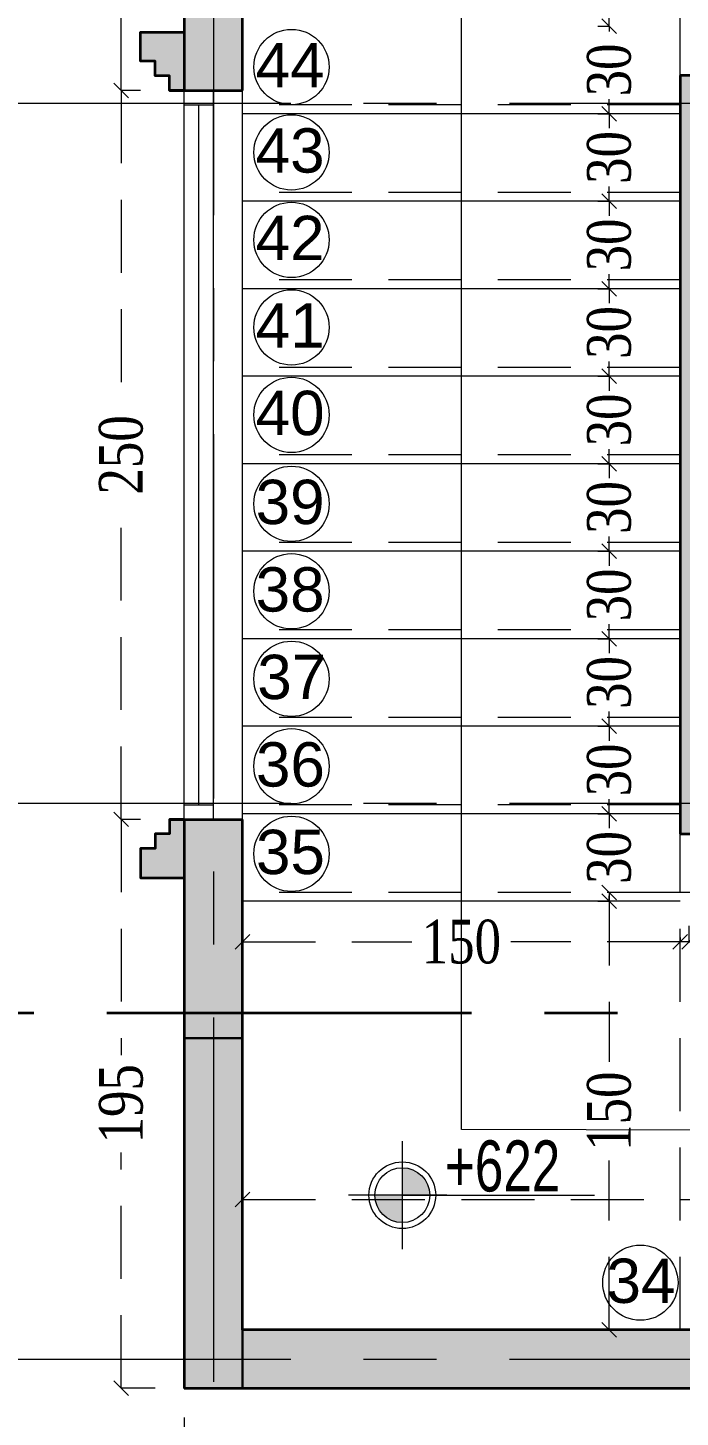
# Model space of a CAD drawing. Header units: inches. Extents: x -114 to 635, y -137 to 57.
# Drawn here: x 154.973 to 157.209, y 17.48 to 22.244 of the extents above; entities that cross this region are included whole.
import ezdxf
from ezdxf.enums import TextEntityAlignment as Align

# ---------------------------------------------------------------- set-up
doc = ezdxf.new("R2010")
doc.units = ezdxf.units.IN
doc.header["$MEASUREMENT"] = 0
doc.header["$PDMODE"] = 98
for name, pattern in [('( Hidden )', [0.375, 0.25, -0.125]), ('CENTER', [2, 1.25, -0.25, 0.25, -0.25]), ('CENTERX2', [4, 2.5, -0.5, 0.5, -0.5]), ('DASHED2', [0.375, 0.25, -0.125]), ('VILLA AXIS$0$CENTER', [2, 1.25, -0.25, 0.25, -0.25])]:
    doc.linetypes.add(name, pattern=pattern)
doc.layers.get('0').update_dxf_attribs({"lineweight": 5})
doc.layers.get('Defpoints').update_dxf_attribs({"lineweight": 5})
for name, color, linetype, lineweight in [('A-SECTION LINE', 230, 'Continuous', 35), ('A-text', 111, 'Continuous', 5), ('COLUMNS HATCH', 1, 'Continuous', 5), ('DETAILS DIMENSION', 15, 'Continuous', 5), ('E-AX', 9, '( Hidden )', 0), ('HATCH', 15, 'Continuous', 0), ('LEVEL SYMBOL', 8, 'Continuous', 5), ('PROPOSED COLUMNS', 6, 'Continuous', 30), ('STAIR', 1, 'Continuous', 5), ('WALL PROPOSED', 7, 'Continuous', 30), ('WINDOWS', 5, 'Continuous', 5)]:
    doc.layers.add(name, color=color, linetype=linetype, lineweight=lineweight)
doc.layers.add('AXIES', color=7, linetype='CENTER', lineweight=0, true_color=0x949596)
doc.styles.add('002-F.FLOOR PLAN$0$xref plans$0$ATTRIBUTE', font='BKANT.TTF')
doc.styles.add('GROUND FLOOR XREF - option 3$0$STYLE1', font='arial.ttf', dxfattribs={"height": 30})
doc.styles.add('ST', font='times.ttf', dxfattribs={"width": 0.8})
doc.dimstyles.new('RASH PLAN', dxfattribs={"dimtxt": 0.15, "dimasz": 0.05, "dimexe": 0, "dimexo": 0.1, "dimgap": 0.05, "dimtad": 0, "dimdec": 0, "dimlfac": 100, "dimzin": 0, "dimdsep": 46, "dimtxsty": 'ST', "dimblk": 'OBLIQUE', "dimcen": 0.09, "dimclrd": 200, "dimclre": 6, "dimclrt": 1, "dimadec": 0, "dimazin": 0, "dimtfac": 1, "dimtdec": 0, "dimtmove": 1, "dimatfit": 3, "dimldrblk": 'OBLIQUE', "dimfxl": 0, "dimtolj": 1, "dimtzin": 0, "dimlwd": -1, "dimlwe": -1, "dimarcsym": 0})

# ---------------------------------------------------------------- blocks, each defined once
blk = doc.blocks.new('_Oblique')
at = {"color": 0, "lineweight": -2}
blk.add_line((-0.5, -0.5), (0.5, 0.5), dxfattribs=at)
blk = doc.blocks.new('*D634')
at = {"layer": 'Defpoints', "color": 0, "transparency": 16777216}
for p in [(155.2923, 19.5299), (155.4588, 19.5299), (155.5088, 17.5794)]:
    blk.add_point(p, dxfattribs=at)
at = {"layer": 'DETAILS DIMENSION', "color": 6, "transparency": 16777216}
for p, q in [((155.3588, 19.5299), (155.2923, 19.5299)), ((155.4088, 17.5794), (155.2923, 17.5794))]:
    blk.add_line(p, q, dxfattribs=at)
at = {"layer": 'DETAILS DIMENSION', "color": 200, "linetype": 'DASHED2', "transparency": 16777216}
for p, q in [((155.2923, 19.5299), (155.2923, 18.7213)), ((155.2923, 17.5794), (155.2923, 18.388))]:
    blk.add_line(p, q, dxfattribs=at)
at = {"layer": 'DETAILS DIMENSION', "color": 200, "transparency": 16777216, "xscale": 0.05, "yscale": 0.05, "zscale": 0.05}
for p, rotation in [((155.2923, 19.5299), 90), ((155.2923, 17.5794), 270)]:
    blk.add_blockref('_Oblique', p, dxfattribs=dict(at, rotation=rotation))
at = {"layer": 'DETAILS DIMENSION', "color": 1, "transparency": 16777216, "insert": (155.2923, 18.5547), "char_height": 0.15, "attachment_point": 5, "rotation": 90, "style": 'ST'}
blk.add_mtext('\\A1;195', dxfattribs=at)
blk = doc.blocks.new('*D635')
at = {"layer": 'Defpoints', "color": 0, "transparency": 16777216}
for p in [(155.2923, 22.0291), (155.4588, 22.0291), (155.4588, 19.5299)]:
    blk.add_point(p, dxfattribs=at)
at = {"layer": 'DETAILS DIMENSION', "color": 6, "transparency": 16777216}
for p, q in [((155.3588, 22.0291), (155.2923, 22.0291)), ((155.3588, 19.5299), (155.2923, 19.5299))]:
    blk.add_line(p, q, dxfattribs=at)
at = {"layer": 'DETAILS DIMENSION', "color": 200, "linetype": 'DASHED2', "transparency": 16777216}
for p, q in [((155.2923, 22.0291), (155.2923, 20.9574)), ((155.2923, 19.5299), (155.2923, 20.6017))]:
    blk.add_line(p, q, dxfattribs=at)
at = {"layer": 'DETAILS DIMENSION', "color": 200, "transparency": 16777216, "xscale": 0.05, "yscale": 0.05, "zscale": 0.05}
for p, rotation in [((155.2923, 22.0291), 90), ((155.2923, 19.5299), 270)]:
    blk.add_blockref('_Oblique', p, dxfattribs=dict(at, rotation=rotation))
at = {"layer": 'DETAILS DIMENSION', "color": 1, "transparency": 16777216, "insert": (155.2923, 20.7795), "char_height": 0.15, "attachment_point": 5, "rotation": 90, "style": 'ST'}
blk.add_mtext('\\A1;250', dxfattribs=at)
blk = doc.blocks.new('*D636')
at = {"layer": 'Defpoints', "color": 0, "transparency": 16777216}
for p in [(155.2923, 23.9796), (155.5088, 23.9796), (155.4588, 22.0291)]:
    blk.add_point(p, dxfattribs=at)
at = {"layer": 'DETAILS DIMENSION', "color": 6, "transparency": 16777216}
for p, q in [((155.4088, 23.9796), (155.2923, 23.9796)), ((155.3588, 22.0291), (155.2923, 22.0291))]:
    blk.add_line(p, q, dxfattribs=at)
at = {"layer": 'DETAILS DIMENSION', "color": 200, "linetype": 'DASHED2', "transparency": 16777216}
for p, q in [((155.2923, 23.9796), (155.2923, 23.1711)), ((155.2923, 22.0291), (155.2923, 22.8377))]:
    blk.add_line(p, q, dxfattribs=at)
at = {"layer": 'DETAILS DIMENSION', "color": 200, "transparency": 16777216, "xscale": 0.05, "yscale": 0.05, "zscale": 0.05}
for p, rotation in [((155.2923, 23.9796), 90), ((155.2923, 22.0291), 270)]:
    blk.add_blockref('_Oblique', p, dxfattribs=dict(at, rotation=rotation))
at = {"layer": 'DETAILS DIMENSION', "color": 1, "transparency": 16777216, "insert": (155.2923, 23.0044), "char_height": 0.15, "attachment_point": 5, "rotation": 90, "style": 'ST'}
blk.add_mtext('\\A1;195', dxfattribs=at)
blk = doc.blocks.new('*D637')
at = {"layer": 'Defpoints', "color": 0, "transparency": 16777216}
for p in [(155.5088, 17.5794), (161.3082, 17.5794), (161.3082, 17.3334)]:
    blk.add_point(p, dxfattribs=at)
at = {"layer": 'DETAILS DIMENSION', "color": 6, "transparency": 16777216}
for p, q in [((155.5088, 17.4794), (155.5088, 17.3334)), ((161.3082, 17.4794), (161.3082, 17.3334))]:
    blk.add_line(p, q, dxfattribs=at)
at = {"layer": 'DETAILS DIMENSION', "color": 200, "linetype": 'DASHED2', "transparency": 16777216}
for p, q in [((155.5088, 17.3334), (158.233, 17.3334)), ((161.3082, 17.3334), (158.584, 17.3334))]:
    blk.add_line(p, q, dxfattribs=at)
at = {"layer": 'DETAILS DIMENSION', "color": 200, "transparency": 16777216, "xscale": 0.05, "yscale": 0.05, "zscale": 0.05, "rotation": 180}
blk.add_blockref('_Oblique', (155.5088, 17.3334), dxfattribs=at)
at = {"layer": 'DETAILS DIMENSION', "color": 200, "transparency": 16777216, "xscale": 0.05, "yscale": 0.05, "zscale": 0.05}
blk.add_blockref('_Oblique', (161.3082, 17.3334), dxfattribs=at)
at = {"layer": 'DETAILS DIMENSION', "color": 1, "transparency": 16777216, "insert": (158.4085, 17.3334), "char_height": 0.15, "attachment_point": 5, "style": 'ST'}
blk.add_mtext('\\A1;580', dxfattribs=at)
blk = doc.blocks.new('*D642')
at = {"layer": 'Defpoints', "color": 0, "transparency": 16777216}
for p in [(157.5388, 19.1097), (157.2388, 19.0644), (157.5388, 19.0644)]:
    blk.add_point(p, dxfattribs=at)
at = {"layer": 'DETAILS DIMENSION', "color": 6, "transparency": 16777216}
for p, q in [((157.2388, 19.1644), (157.2388, 19.1097)), ((157.5388, 19.1644), (157.5388, 19.1097))]:
    blk.add_line(p, q, dxfattribs=at)
at = {"layer": 'DETAILS DIMENSION', "color": 200, "linetype": 'DASHED2', "transparency": 16777216}
for p, q in [((157.2388, 19.1097), (157.1888, 19.1097)), ((157.2388, 19.1097), (157.2569, 19.1097)), ((157.5388, 19.1097), (157.5206, 19.1097)), ((157.5388, 19.1097), (157.5888, 19.1097))]:
    blk.add_line(p, q, dxfattribs=at)
at = {"layer": 'DETAILS DIMENSION', "color": 200, "transparency": 16777216, "xscale": 0.05, "yscale": 0.05, "zscale": 0.05}
blk.add_blockref('_Oblique', (157.2388, 19.1097), dxfattribs=at)
at = {"layer": 'DETAILS DIMENSION', "color": 200, "transparency": 16777216, "xscale": 0.05, "yscale": 0.05, "zscale": 0.05, "rotation": 180}
blk.add_blockref('_Oblique', (157.5388, 19.1097), dxfattribs=at)
at = {"layer": 'DETAILS DIMENSION', "color": 1, "transparency": 16777216, "insert": (157.3888, 19.1097), "char_height": 0.15, "attachment_point": 5, "style": 'ST'}
blk.add_mtext('\\A1;30', dxfattribs=at)
blk = doc.blocks.new('*D654')
at = {"layer": 'Defpoints', "color": 0, "transparency": 16777216}
for p in [(156.9654, 19.5492), (157.0269, 19.5492), (157.0269, 19.2492)]:
    blk.add_point(p, dxfattribs=at)
at = {"layer": 'DETAILS DIMENSION', "color": 200, "linetype": 'DASHED2', "transparency": 16777216}
for p, q in [((156.9654, 19.5492), (156.9654, 19.5992)), ((156.9654, 19.5492), (156.9654, 19.5311)), ((156.9654, 19.2492), (156.9654, 19.2674)), ((156.9654, 19.2492), (156.9654, 19.1992))]:
    blk.add_line(p, q, dxfattribs=at)
at = {"layer": 'DETAILS DIMENSION', "color": 6, "transparency": 16777216}
for p, q in [((156.9269, 19.5492), (156.9654, 19.5492)), ((156.9269, 19.2492), (156.9654, 19.2492))]:
    blk.add_line(p, q, dxfattribs=at)
at = {"layer": 'DETAILS DIMENSION', "color": 200, "transparency": 16777216, "xscale": 0.05, "yscale": 0.05, "zscale": 0.05}
for p, rotation in [((156.9654, 19.5492), 270), ((156.9654, 19.2492), 90)]:
    blk.add_blockref('_Oblique', p, dxfattribs=dict(at, rotation=rotation))
at = {"layer": 'DETAILS DIMENSION', "color": 1, "transparency": 16777216, "insert": (156.9654, 19.3992), "char_height": 0.15, "attachment_point": 5, "rotation": 90, "style": 'ST'}
blk.add_mtext('\\A1;30', dxfattribs=at)
blk = doc.blocks.new('*D655')
at = {"layer": 'Defpoints', "color": 0, "transparency": 16777216}
for p in [(156.9654, 19.8492), (157.0269, 19.8492), (157.0269, 19.5492)]:
    blk.add_point(p, dxfattribs=at)
at = {"layer": 'DETAILS DIMENSION', "color": 200, "linetype": 'DASHED2', "transparency": 16777216}
for p, q in [((156.9654, 19.8492), (156.9654, 19.8992)), ((156.9654, 19.8492), (156.9654, 19.8311)), ((156.9654, 19.5492), (156.9654, 19.5674)), ((156.9654, 19.5492), (156.9654, 19.4992))]:
    blk.add_line(p, q, dxfattribs=at)
at = {"layer": 'DETAILS DIMENSION', "color": 6, "transparency": 16777216}
for p, q in [((156.9269, 19.8492), (156.9654, 19.8492)), ((156.9269, 19.5492), (156.9654, 19.5492))]:
    blk.add_line(p, q, dxfattribs=at)
at = {"layer": 'DETAILS DIMENSION', "color": 200, "transparency": 16777216, "xscale": 0.05, "yscale": 0.05, "zscale": 0.05}
for p, rotation in [((156.9654, 19.8492), 270), ((156.9654, 19.5492), 90)]:
    blk.add_blockref('_Oblique', p, dxfattribs=dict(at, rotation=rotation))
at = {"layer": 'DETAILS DIMENSION', "color": 1, "transparency": 16777216, "insert": (156.9654, 19.6992), "char_height": 0.15, "attachment_point": 5, "rotation": 90, "style": 'ST'}
blk.add_mtext('\\A1;30', dxfattribs=at)
blk = doc.blocks.new('*D656')
at = {"layer": 'Defpoints', "color": 0, "transparency": 16777216}
for p in [(156.9654, 20.1492), (157.0269, 20.1492), (157.0269, 19.8492)]:
    blk.add_point(p, dxfattribs=at)
at = {"layer": 'DETAILS DIMENSION', "color": 200, "linetype": 'DASHED2', "transparency": 16777216}
for p, q in [((156.9654, 20.1492), (156.9654, 20.1992)), ((156.9654, 20.1492), (156.9654, 20.1311)), ((156.9654, 19.8492), (156.9654, 19.8674)), ((156.9654, 19.8492), (156.9654, 19.7992))]:
    blk.add_line(p, q, dxfattribs=at)
at = {"layer": 'DETAILS DIMENSION', "color": 6, "transparency": 16777216}
for p, q in [((156.9269, 20.1492), (156.9654, 20.1492)), ((156.9269, 19.8492), (156.9654, 19.8492))]:
    blk.add_line(p, q, dxfattribs=at)
at = {"layer": 'DETAILS DIMENSION', "color": 200, "transparency": 16777216, "xscale": 0.05, "yscale": 0.05, "zscale": 0.05}
for p, rotation in [((156.9654, 20.1492), 270), ((156.9654, 19.8492), 90)]:
    blk.add_blockref('_Oblique', p, dxfattribs=dict(at, rotation=rotation))
at = {"layer": 'DETAILS DIMENSION', "color": 1, "transparency": 16777216, "insert": (156.9654, 19.9992), "char_height": 0.15, "attachment_point": 5, "rotation": 90, "style": 'ST'}
blk.add_mtext('\\A1;30', dxfattribs=at)
blk = doc.blocks.new('*D657')
at = {"layer": 'Defpoints', "color": 0, "transparency": 16777216}
for p in [(156.9654, 20.4492), (157.0269, 20.4492), (157.0269, 20.1492)]:
    blk.add_point(p, dxfattribs=at)
at = {"layer": 'DETAILS DIMENSION', "color": 200, "linetype": 'DASHED2', "transparency": 16777216}
for p, q in [((156.9654, 20.4492), (156.9654, 20.4992)), ((156.9654, 20.4492), (156.9654, 20.4311)), ((156.9654, 20.1492), (156.9654, 20.1674)), ((156.9654, 20.1492), (156.9654, 20.0992))]:
    blk.add_line(p, q, dxfattribs=at)
at = {"layer": 'DETAILS DIMENSION', "color": 6, "transparency": 16777216}
for p, q in [((156.9269, 20.4492), (156.9654, 20.4492)), ((156.9269, 20.1492), (156.9654, 20.1492))]:
    blk.add_line(p, q, dxfattribs=at)
at = {"layer": 'DETAILS DIMENSION', "color": 200, "transparency": 16777216, "xscale": 0.05, "yscale": 0.05, "zscale": 0.05}
for p, rotation in [((156.9654, 20.4492), 270), ((156.9654, 20.1492), 90)]:
    blk.add_blockref('_Oblique', p, dxfattribs=dict(at, rotation=rotation))
at = {"layer": 'DETAILS DIMENSION', "color": 1, "transparency": 16777216, "insert": (156.9654, 20.2992), "char_height": 0.15, "attachment_point": 5, "rotation": 90, "style": 'ST'}
blk.add_mtext('\\A1;30', dxfattribs=at)
blk = doc.blocks.new('*D658')
at = {"layer": 'Defpoints', "color": 0, "transparency": 16777216}
for p in [(156.9654, 20.7492), (157.0269, 20.7492), (157.0269, 20.4492)]:
    blk.add_point(p, dxfattribs=at)
at = {"layer": 'DETAILS DIMENSION', "color": 200, "linetype": 'DASHED2', "transparency": 16777216}
for p, q in [((156.9654, 20.7492), (156.9654, 20.7992)), ((156.9654, 20.7492), (156.9654, 20.7311)), ((156.9654, 20.4492), (156.9654, 20.4674)), ((156.9654, 20.4492), (156.9654, 20.3992))]:
    blk.add_line(p, q, dxfattribs=at)
at = {"layer": 'DETAILS DIMENSION', "color": 6, "transparency": 16777216}
for p, q in [((156.9269, 20.7492), (156.9654, 20.7492)), ((156.9269, 20.4492), (156.9654, 20.4492))]:
    blk.add_line(p, q, dxfattribs=at)
at = {"layer": 'DETAILS DIMENSION', "color": 200, "transparency": 16777216, "xscale": 0.05, "yscale": 0.05, "zscale": 0.05}
for p, rotation in [((156.9654, 20.7492), 270), ((156.9654, 20.4492), 90)]:
    blk.add_blockref('_Oblique', p, dxfattribs=dict(at, rotation=rotation))
at = {"layer": 'DETAILS DIMENSION', "color": 1, "transparency": 16777216, "insert": (156.9654, 20.5992), "char_height": 0.15, "attachment_point": 5, "rotation": 90, "style": 'ST'}
blk.add_mtext('\\A1;30', dxfattribs=at)
blk = doc.blocks.new('*D659')
at = {"layer": 'Defpoints', "color": 0, "transparency": 16777216}
for p in [(156.9654, 21.0492), (157.0269, 21.0492), (157.0269, 20.7492)]:
    blk.add_point(p, dxfattribs=at)
at = {"layer": 'DETAILS DIMENSION', "color": 200, "linetype": 'DASHED2', "transparency": 16777216}
for p, q in [((156.9654, 21.0492), (156.9654, 21.0992)), ((156.9654, 21.0492), (156.9654, 21.0311)), ((156.9654, 20.7492), (156.9654, 20.7674)), ((156.9654, 20.7492), (156.9654, 20.6992))]:
    blk.add_line(p, q, dxfattribs=at)
at = {"layer": 'DETAILS DIMENSION', "color": 6, "transparency": 16777216}
for p, q in [((156.9269, 21.0492), (156.9654, 21.0492)), ((156.9269, 20.7492), (156.9654, 20.7492))]:
    blk.add_line(p, q, dxfattribs=at)
at = {"layer": 'DETAILS DIMENSION', "color": 200, "transparency": 16777216, "xscale": 0.05, "yscale": 0.05, "zscale": 0.05}
for p, rotation in [((156.9654, 21.0492), 270), ((156.9654, 20.7492), 90)]:
    blk.add_blockref('_Oblique', p, dxfattribs=dict(at, rotation=rotation))
at = {"layer": 'DETAILS DIMENSION', "color": 1, "transparency": 16777216, "insert": (156.9654, 20.8992), "char_height": 0.15, "attachment_point": 5, "rotation": 90, "style": 'ST'}
blk.add_mtext('\\A1;30', dxfattribs=at)
blk = doc.blocks.new('*D660')
at = {"layer": 'Defpoints', "color": 0, "transparency": 16777216}
for p in [(156.9654, 21.3492), (157.0269, 21.3492), (157.0269, 21.0492)]:
    blk.add_point(p, dxfattribs=at)
at = {"layer": 'DETAILS DIMENSION', "color": 200, "linetype": 'DASHED2', "transparency": 16777216}
for p, q in [((156.9654, 21.3492), (156.9654, 21.3992)), ((156.9654, 21.3492), (156.9654, 21.3311)), ((156.9654, 21.0492), (156.9654, 21.0674)), ((156.9654, 21.0492), (156.9654, 20.9992))]:
    blk.add_line(p, q, dxfattribs=at)
at = {"layer": 'DETAILS DIMENSION', "color": 6, "transparency": 16777216}
for p, q in [((156.9269, 21.3492), (156.9654, 21.3492)), ((156.9269, 21.0492), (156.9654, 21.0492))]:
    blk.add_line(p, q, dxfattribs=at)
at = {"layer": 'DETAILS DIMENSION', "color": 200, "transparency": 16777216, "xscale": 0.05, "yscale": 0.05, "zscale": 0.05}
for p, rotation in [((156.9654, 21.3492), 270), ((156.9654, 21.0492), 90)]:
    blk.add_blockref('_Oblique', p, dxfattribs=dict(at, rotation=rotation))
at = {"layer": 'DETAILS DIMENSION', "color": 1, "transparency": 16777216, "insert": (156.9654, 21.1992), "char_height": 0.15, "attachment_point": 5, "rotation": 90, "style": 'ST'}
blk.add_mtext('\\A1;30', dxfattribs=at)
blk = doc.blocks.new('*D661')
at = {"layer": 'Defpoints', "color": 0, "transparency": 16777216}
for p in [(156.9654, 21.6492), (157.0269, 21.6492), (157.0269, 21.3492)]:
    blk.add_point(p, dxfattribs=at)
at = {"layer": 'DETAILS DIMENSION', "color": 200, "linetype": 'DASHED2', "transparency": 16777216}
for p, q in [((156.9654, 21.6492), (156.9654, 21.6992)), ((156.9654, 21.6492), (156.9654, 21.6311)), ((156.9654, 21.3492), (156.9654, 21.3674)), ((156.9654, 21.3492), (156.9654, 21.2992))]:
    blk.add_line(p, q, dxfattribs=at)
at = {"layer": 'DETAILS DIMENSION', "color": 6, "transparency": 16777216}
for p, q in [((156.9269, 21.6492), (156.9654, 21.6492)), ((156.9269, 21.3492), (156.9654, 21.3492))]:
    blk.add_line(p, q, dxfattribs=at)
at = {"layer": 'DETAILS DIMENSION', "color": 200, "transparency": 16777216, "xscale": 0.05, "yscale": 0.05, "zscale": 0.05}
for p, rotation in [((156.9654, 21.6492), 270), ((156.9654, 21.3492), 90)]:
    blk.add_blockref('_Oblique', p, dxfattribs=dict(at, rotation=rotation))
at = {"layer": 'DETAILS DIMENSION', "color": 1, "transparency": 16777216, "insert": (156.9654, 21.4992), "char_height": 0.15, "attachment_point": 5, "rotation": 90, "style": 'ST'}
blk.add_mtext('\\A1;30', dxfattribs=at)
blk = doc.blocks.new('*D662')
at = {"layer": 'Defpoints', "color": 0, "transparency": 16777216}
for p in [(156.9654, 21.9492), (157.0269, 21.9492), (157.0269, 21.6492)]:
    blk.add_point(p, dxfattribs=at)
at = {"layer": 'DETAILS DIMENSION', "color": 200, "linetype": 'DASHED2', "transparency": 16777216}
for p, q in [((156.9654, 21.9492), (156.9654, 21.9992)), ((156.9654, 21.9492), (156.9654, 21.9311)), ((156.9654, 21.6492), (156.9654, 21.6674)), ((156.9654, 21.6492), (156.9654, 21.5992))]:
    blk.add_line(p, q, dxfattribs=at)
at = {"layer": 'DETAILS DIMENSION', "color": 6, "transparency": 16777216}
for p, q in [((156.9269, 21.9492), (156.9654, 21.9492)), ((156.9269, 21.6492), (156.9654, 21.6492))]:
    blk.add_line(p, q, dxfattribs=at)
at = {"layer": 'DETAILS DIMENSION', "color": 200, "transparency": 16777216, "xscale": 0.05, "yscale": 0.05, "zscale": 0.05}
for p, rotation in [((156.9654, 21.9492), 270), ((156.9654, 21.6492), 90)]:
    blk.add_blockref('_Oblique', p, dxfattribs=dict(at, rotation=rotation))
at = {"layer": 'DETAILS DIMENSION', "color": 1, "transparency": 16777216, "insert": (156.9654, 21.7992), "char_height": 0.15, "attachment_point": 5, "rotation": 90, "style": 'ST'}
blk.add_mtext('\\A1;30', dxfattribs=at)
blk = doc.blocks.new('*D663')
at = {"layer": 'Defpoints', "color": 0, "transparency": 16777216}
for p in [(156.9654, 22.2492), (157.0269, 22.2492), (157.0269, 21.9492)]:
    blk.add_point(p, dxfattribs=at)
at = {"layer": 'DETAILS DIMENSION', "color": 200, "linetype": 'DASHED2', "transparency": 16777216}
for p, q in [((156.9654, 22.2492), (156.9654, 22.2992)), ((156.9654, 22.2492), (156.9654, 22.2311)), ((156.9654, 21.9492), (156.9654, 21.9674)), ((156.9654, 21.9492), (156.9654, 21.8992))]:
    blk.add_line(p, q, dxfattribs=at)
at = {"layer": 'DETAILS DIMENSION', "color": 6, "transparency": 16777216}
for p, q in [((156.9269, 22.2492), (156.9654, 22.2492)), ((156.9269, 21.9492), (156.9654, 21.9492))]:
    blk.add_line(p, q, dxfattribs=at)
at = {"layer": 'DETAILS DIMENSION', "color": 200, "transparency": 16777216, "xscale": 0.05, "yscale": 0.05, "zscale": 0.05}
for p, rotation in [((156.9654, 22.2492), 270), ((156.9654, 21.9492), 90)]:
    blk.add_blockref('_Oblique', p, dxfattribs=dict(at, rotation=rotation))
at = {"layer": 'DETAILS DIMENSION', "color": 1, "transparency": 16777216, "insert": (156.9654, 22.0992), "char_height": 0.15, "attachment_point": 5, "rotation": 90, "style": 'ST'}
blk.add_mtext('\\A1;30', dxfattribs=at)
blk = doc.blocks.new('*D665')
at = {"layer": 'Defpoints', "color": 0, "transparency": 16777216}
for p in [(155.7088, 19.1809), (155.7088, 19.1097), (157.2088, 19.0252)]:
    blk.add_point(p, dxfattribs=at)
at = {"layer": 'DETAILS DIMENSION', "color": 6, "transparency": 16777216}
for p, q in [((155.7088, 19.0809), (155.7088, 19.1097)), ((157.2088, 19.1252), (157.2088, 19.1097))]:
    blk.add_line(p, q, dxfattribs=at)
at = {"layer": 'DETAILS DIMENSION', "color": 200, "linetype": 'DASHED2', "transparency": 16777216}
for p, q in [((155.7088, 19.1097), (156.2894, 19.1097)), ((157.2088, 19.1097), (156.6281, 19.1097))]:
    blk.add_line(p, q, dxfattribs=at)
at = {"layer": 'DETAILS DIMENSION', "color": 200, "transparency": 16777216, "xscale": 0.05, "yscale": 0.05, "zscale": 0.05, "rotation": 180}
blk.add_blockref('_Oblique', (155.7088, 19.1097), dxfattribs=at)
at = {"layer": 'DETAILS DIMENSION', "color": 200, "transparency": 16777216, "xscale": 0.05, "yscale": 0.05, "zscale": 0.05}
blk.add_blockref('_Oblique', (157.2088, 19.1097), dxfattribs=at)
at = {"layer": 'DETAILS DIMENSION', "color": 1, "transparency": 16777216, "insert": (156.4588, 19.1097), "char_height": 0.15, "attachment_point": 5, "style": 'ST'}
blk.add_mtext('\\A1;150', dxfattribs=at)
blk = doc.blocks.new('*D666')
at = {"layer": 'Defpoints', "color": 0, "transparency": 16777216}
for p in [(157.0845, 19.2792), (156.9654, 17.7794), (157.2088, 17.7794)]:
    blk.add_point(p, dxfattribs=at)
at = {"layer": 'DETAILS DIMENSION', "color": 6, "transparency": 16777216}
for p, q in [((156.9845, 19.2792), (156.9654, 19.2792)), ((157.1088, 17.7794), (156.9654, 17.7794))]:
    blk.add_line(p, q, dxfattribs=at)
at = {"layer": 'DETAILS DIMENSION', "color": 200, "linetype": 'DASHED2', "transparency": 16777216}
for p, q in [((156.9654, 19.2792), (156.9654, 18.6987)), ((156.9654, 17.7794), (156.9654, 18.36))]:
    blk.add_line(p, q, dxfattribs=at)
at = {"layer": 'DETAILS DIMENSION', "color": 200, "transparency": 16777216, "xscale": 0.05, "yscale": 0.05, "zscale": 0.05}
for p, rotation in [((156.9654, 19.2792), 90), ((156.9654, 17.7794), 270)]:
    blk.add_blockref('_Oblique', p, dxfattribs=dict(at, rotation=rotation))
at = {"layer": 'DETAILS DIMENSION', "color": 1, "transparency": 16777216, "insert": (156.9654, 18.5293), "char_height": 0.15, "attachment_point": 5, "rotation": 90, "style": 'ST'}
blk.add_mtext('\\A1;150', dxfattribs=at)
blk = doc.blocks.new('DASLASDLASLDASLASDLASLQWELQWELQWELQWELQ')
at = {"layer": 'AXIES', "linetype": 'CENTERX2', "ltscale": 0.5}
for p, q in [((31.2786, -578.2063), (31.2786, -610.1736)), ((20.2934, -591.072), (52.6834, -591.072)), ((20.2934, -593.4724), (52.6834, -593.4724)), ((20.2934, -595.3778), (52.6834, -595.3778))]:
    blk.add_line(p, q, dxfattribs=at)
blk = doc.blocks.new('DSAASQWEASDQWEASDEQW')
at = {"layer": 'COLUMNS HATCH', "linetype": 'ByBlock'}
blk.add_hatch(color=256, dxfattribs=at).paths.add_polyline_path([(932.3919, -127.842), (932.5919, -127.842), (932.5919, -129.042), (932.3919, -129.042)])
at = {"layer": 'PROPOSED COLUMNS'}
blk.add_lwpolyline([(932.3919, -127.842), (932.5919, -127.842), (932.5919, -129.042), (932.3919, -129.042)], close=True, dxfattribs=at)
blk = doc.blocks.new('*D965')
at = {"layer": 'Defpoints', "color": 0, "transparency": 16777216}
for p in [(155.7088, 18.2261), (155.7088, 17.903), (161.1082, 17.903)]:
    blk.add_point(p, dxfattribs=at)
at = {"layer": 'DETAILS DIMENSION', "color": 6, "transparency": 16777216}
for p, q in [((155.7088, 18.003), (155.7088, 18.2261)), ((161.1082, 18.003), (161.1082, 18.2261))]:
    blk.add_line(p, q, dxfattribs=at)
at = {"layer": 'DETAILS DIMENSION', "color": 200, "linetype": 'DASHED2', "transparency": 16777216}
for p, q in [((155.7088, 18.2261), (158.233, 18.2261)), ((161.1082, 18.2261), (158.584, 18.2261))]:
    blk.add_line(p, q, dxfattribs=at)
at = {"layer": 'DETAILS DIMENSION', "color": 200, "transparency": 16777216, "xscale": 0.05, "yscale": 0.05, "zscale": 0.05, "rotation": 180}
blk.add_blockref('_Oblique', (155.7088, 18.2261), dxfattribs=at)
at = {"layer": 'DETAILS DIMENSION', "color": 200, "transparency": 16777216, "xscale": 0.05, "yscale": 0.05, "zscale": 0.05}
blk.add_blockref('_Oblique', (161.1082, 18.2261), dxfattribs=at)
at = {"layer": 'DETAILS DIMENSION', "color": 1, "transparency": 16777216, "insert": (158.4085, 18.2261), "char_height": 0.15, "attachment_point": 5, "style": 'ST'}
blk.add_mtext('\\A1;540', dxfattribs=at)
blk = doc.blocks.new('002-F.FLOOR PLAN$0$xref plans$0$LVL-PL')
h = blk.add_hatch(color=256)
h.paths.add_polyline_path([(0, 0.1233), (0, 0), (0.1233, 0, 0.414214)])
h.paths.add_polyline_path([(0, 0), (-0.1233, 0, 0.414214), (0, -0.1233)])
for p, q in [((0, 0.2424), (0, -0.2424)), ((0.2, 0), (-0.2424, 0)), ((0, 0), (0.8648, 0))]:
    blk.add_line(p, q)
for radius in [0.15, 0.1233]:
    blk.add_circle((0, 0), radius)
at = {"style": '002-F.FLOOR PLAN$0$xref plans$0$ATTRIBUTE', "width": 0.75, "flags": 12}
for tag, p in [('LEVEL', (0.517, 0.1508)), ('POSITION', (0.517, -0.1541))]:
    blk.add_attdef(tag, text='', height=0.2, dxfattribs=at).set_placement(p, align=Align.MIDDLE)

msp = doc.modelspace()

# ---------------------------------------------------------------- hatches: boundary and pattern name
at = {"layer": 'HATCH', "true_color": 0x939598}
h = msp.add_hatch(color=252, dxfattribs=at)
h.dxf.hatch_style = 1
h.paths.add_polyline_path([(155.7088, 23.7796), (161.1082, 23.7796), (161.1082, 19.0266), (161.3082, 19.0266), (161.3082, 23.9796), (155.5088, 23.9796), (155.5088, 22.0291), (155.7088, 22.0291)])
h = msp.add_hatch(color=252, dxfattribs=at)
h.dxf.hatch_style = 1
h.paths.add_polyline_path([(155.5088, 22.2291), (155.3588, 22.2291), (155.3588, 22.1291), (155.4088, 22.1291), (155.4088, 22.0791), (155.4588, 22.0791), (155.4588, 22.0291), (155.5088, 22.0291)])
h = msp.add_hatch(color=252, dxfattribs=at)
h.dxf.hatch_style = 1
h.paths.add_polyline_path([(157.4088, 21.88), (159.4084, 21.88), (159.4084, 21.3299), (159.6084, 21.3299), (159.6084, 21.88), (159.6084, 22.08), (157.2088, 22.08), (157.2088, 19.4797), (157.4088, 19.4797), (159.6084, 19.4797), (159.6084, 19.6797), (159.6084, 20.2299), (159.4084, 20.2299), (159.4084, 19.6797), (157.4088, 19.6797)])
h = msp.add_hatch(color=252, dxfattribs=at)
h.dxf.hatch_style = 1
h.paths.add_polyline_path([(155.5088, 19.5299), (155.4588, 19.5299), (155.4588, 19.4799), (155.4088, 19.4799), (155.4088, 19.4299), (155.3588, 19.4299), (155.3588, 19.3299), (155.5088, 19.3299)])
h = msp.add_hatch(color=252, dxfattribs=at)
h.dxf.hatch_style = 1
h.paths.add_polyline_path([(161.3082, 18.0266), (161.1082, 18.0266), (161.1082, 17.7794), (155.7088, 17.7794), (155.7088, 19.5299), (155.5088, 19.5299), (155.5088, 17.5794), (161.3082, 17.5794)])

# ---------------------------------------------------------------- linework, layer by layer
at = {"layer": 'A-SECTION LINE', "linetype": 'VILLA AXIS$0$CENTER'}
msp.add_lwpolyline([(147.2434, 18.8662), (178.4941, 18.8662)], dxfattribs=at)
at = {"layer": 'A-text'}
for centre in [(155.8764, 22.1093), (155.8764, 21.8166), (155.8764, 21.5166), (155.8764, 21.2166), (155.8764, 20.9166), (155.8764, 20.6117), (155.8764, 20.3117), (155.8764, 20.0117), (155.8764, 19.7117), (155.8764, 19.4117), (157.0722, 17.9413)]:
    msp.add_circle(centre, 0.1291, dxfattribs=at)
at = {"layer": 'STAIR', "linetype": 'Continuous'}
for p, q in [((156.4588, 18.466), (156.4588, 23.0259)), ((157.2088, 22.08), (157.2088, 22.2793)), ((157.2088, 21.9492), (155.7088, 21.9492)), ((157.2088, 21.6492), (155.7088, 21.6492)), ((157.2088, 21.3492), (155.7088, 21.3492)), ((157.2088, 21.0492), (155.7088, 21.0492)), ((157.2088, 20.7492), (155.7088, 20.7492)), ((157.2088, 20.4492), (155.7088, 20.4492)), ((157.2088, 20.1492), (155.7088, 20.1492)), ((157.2088, 19.8492), (155.7088, 19.8492)), ((157.2088, 19.5492), (155.7088, 19.5492)), ((157.2088, 19.2792), (157.2088, 19.4797)), ((157.2088, 19.2492), (155.7088, 19.2492)), ((159.3389, 19.2797), (157.2088, 19.2792)), ((159.4572, 18.4594), (156.4588, 18.466))]:
    msp.add_line(p, q, dxfattribs=at)
at = {"layer": 'STAIR', "linetype": '( Hidden )'}
for p, q in [((157.2088, 21.9792), (155.7088, 21.9792)), ((157.2088, 21.6792), (155.7088, 21.6792)), ((157.2088, 21.3792), (155.7088, 21.3792)), ((157.2088, 21.0792), (155.7088, 21.0792)), ((157.2088, 20.7792), (155.7088, 20.7792)), ((157.2088, 20.4792), (155.7088, 20.4792)), ((157.2088, 20.1792), (155.7088, 20.1792)), ((157.2088, 19.8792), (155.7088, 19.8792)), ((157.2088, 19.5792), (155.7088, 19.5792)), ((157.2088, 19.2792), (155.7088, 19.2792)), ((157.2088, 17.7794), (157.2088, 19.2794))]:
    msp.add_line(p, q, dxfattribs=at)
at = {"layer": 'WALL PROPOSED', "linetype": 'Continuous', "lineweight": 35}
for p, q in [((155.4588, 22.0291), (155.7088, 22.0291)), ((155.4588, 19.5299), (155.7088, 19.5299))]:
    msp.add_line(p, q, dxfattribs=at)
at = {"layer": 'WALL PROPOSED', "linetype": 'Continuous', "lineweight": 35, "flags": 128}
for points in [[(155.5088, 23.9796), (155.5088, 22.0291)], [(155.7088, 22.0291), (155.7088, 23.7796)], [(155.5088, 22.0291), (155.4588, 22.0291), (155.4588, 22.0791), (155.4088, 22.0791), (155.4088, 22.1291), (155.3588, 22.1291), (155.3588, 22.2291), (155.5088, 22.2291)], [(159.6084, 22.08), (157.2088, 22.08)], [(157.2088, 22.08), (157.2088, 19.4797)], [(155.5088, 19.5299), (155.4588, 19.5299), (155.4588, 19.4799), (155.4088, 19.4799), (155.4088, 19.4299), (155.3588, 19.4299), (155.3588, 19.3299), (155.5088, 19.3299)], [(155.5088, 19.5299), (155.5088, 17.5794)], [(155.7088, 17.7794), (155.7088, 19.5299)], [(157.2088, 19.4797), (157.4088, 19.4797)], [(161.1082, 17.7794), (155.7088, 17.7794)], [(155.5088, 17.5794), (161.3082, 17.5794)]]:
    msp.add_lwpolyline(points, dxfattribs=at)
at = {"layer": 'WINDOWS'}
for p, q in [((155.5088, 19.5299), (155.5088, 22.0291)), ((155.6088, 19.5299), (155.6088, 22.0291)), ((155.7088, 19.5299), (155.7088, 22.0291)), ((155.5088, 21.9791), (155.6088, 21.9791)), ((155.5588, 19.5799), (155.5588, 21.9791)), ((155.5088, 19.5799), (155.6088, 19.5799))]:
    msp.add_line(p, q, dxfattribs=at)

# ---------------------------------------------------------------- block references
at = {"layer": 'E-AX'}
msp.add_blockref('DASLASDLASLDASLASDLASLQWELQWELQWELQWELQ', (124.3302, 613.0572), dxfattribs=at)
at = {"layer": 'E-AX', "color": 4, "linetype": 'ByBlock'}
msp.add_blockref('DSAASQWEASDQWEASDEQW', (-776.8831, 146.6214), dxfattribs=at)
at = {"layer": 'LEVEL SYMBOL', "linetype": 'Continuous', "lineweight": 0}
ref = msp.add_blockref('002-F.FLOOR PLAN$0$xref plans$0$LVL-PL', (156.2563, 18.2413), dxfattribs=dict(at, xscale=0.7620000000000069, yscale=0.7620000000000069, zscale=0.7620000000000069))
ref.add_attrib('LEVEL', '+622', dxfattribs={"layer": '0', "lineweight": 5, "height": 0.175, "rotation": 360, "style": '002-F.FLOOR PLAN$0$xref plans$0$ATTRIBUTE', "width": 0.75}).set_placement((156.6001, 18.3416), align=Align.MIDDLE)

# ---------------------------------------------------------------- texts
at = {"layer": 'A-text', "style": 'GROUND FLOOR XREF - option 3$0$STYLE1'}
for s, p in [('44', (155.7536, 22.0398, 0)), ('43', (155.7536, 21.7472, 0)), ('42', (155.7536, 21.4472, 0)), ('41', (155.7536, 21.1472, 0)), ('40', (155.7536, 20.8472, 0)), ('39', (155.7536, 20.5422, 0)), ('38', (155.7536, 20.2422, 0)), ('37', (155.7592, 19.9422, 0)), ('36', (155.7547, 19.6422, 0)), ('35', (155.7547, 19.3422, 0)), ('34', (156.9562, 17.8718, 0))]:
    msp.add_text(s, height=0.15206, dxfattribs=at).set_placement(p)

# ---------------------------------------------------------------- dimensions: what is measured, and where the dimension line sits
at = {"layer": 'DETAILS DIMENSION'}
for base, p1, p2, picture, middle in [((155.2923, 23.9796), (155.4588, 22.0291), (155.5088, 23.9796), '*D636', (155.2923, 23.0044)), ((156.9654, 22.2492), (157.0269, 21.9492), (157.0269, 22.2492), '*D663', (156.9654, 22.0992)), ((155.2923, 22.0291), (155.4588, 19.5299), (155.4588, 22.0291), '*D635', (155.2923, 20.7795)), ((156.9654, 21.9492), (157.0269, 21.6492), (157.0269, 21.9492), '*D662', (156.9654, 21.7992)), ((156.9654, 21.6492), (157.0269, 21.3492), (157.0269, 21.6492), '*D661', (156.9654, 21.4992)), ((156.9654, 21.3492), (157.0269, 21.0492), (157.0269, 21.3492), '*D660', (156.9654, 21.1992)), ((156.9654, 21.0492), (157.0269, 20.7492), (157.0269, 21.0492), '*D659', (156.9654, 20.8992)), ((156.9654, 20.7492), (157.0269, 20.4492), (157.0269, 20.7492), '*D658', (156.9654, 20.5992)), ((156.9654, 20.4492), (157.0269, 20.1492), (157.0269, 20.4492), '*D657', (156.9654, 20.2992)), ((156.9654, 20.1492), (157.0269, 19.8492), (157.0269, 20.1492), '*D656', (156.9654, 19.9992)), ((156.9654, 19.8492), (157.0269, 19.5492), (157.0269, 19.8492), '*D655', (156.9654, 19.6992)), ((156.9654, 19.5492), (157.0269, 19.2492), (157.0269, 19.5492), '*D654', (156.9654, 19.3992)), ((155.2923, 19.5299), (155.5088, 17.5794), (155.4588, 19.5299), '*D634', (155.2923, 18.5547)), ((156.9654, 17.7794), (157.0845, 19.2792), (157.2088, 17.7794), '*D666', (156.9654, 18.5293))]:
    dim = msp.add_linear_dim(base=base, p1=p1, p2=p2, angle=90, dimstyle='RASH PLAN', dxfattribs=at)
    dim.commit()
    dim.dimension.update_dxf_attribs({"geometry": picture, "text_midpoint": middle})
for base, p1, p2, picture, middle in [((155.7088, 19.1097), (157.2088, 19.0252), (155.7088, 19.1809), '*D665', (156.4588, 19.1097)), ((157.5388, 19.1097), (157.2388, 19.0644), (157.5388, 19.0644), '*D642', (157.3888, 19.1097)), ((155.7088, 18.2261), (161.1082, 17.903), (155.7088, 17.903), '*D965', (158.4085, 18.2261)), ((161.3082, 17.3334), (155.5088, 17.5794), (161.3082, 17.5794), '*D637', (158.4085, 17.3334))]:
    dim = msp.add_linear_dim(base=base, p1=p1, p2=p2, dimstyle='RASH PLAN', dxfattribs=at)
    dim.commit()
    dim.dimension.update_dxf_attribs({"geometry": picture, "text_midpoint": middle})

doc.saveas('drawing.dxf')
